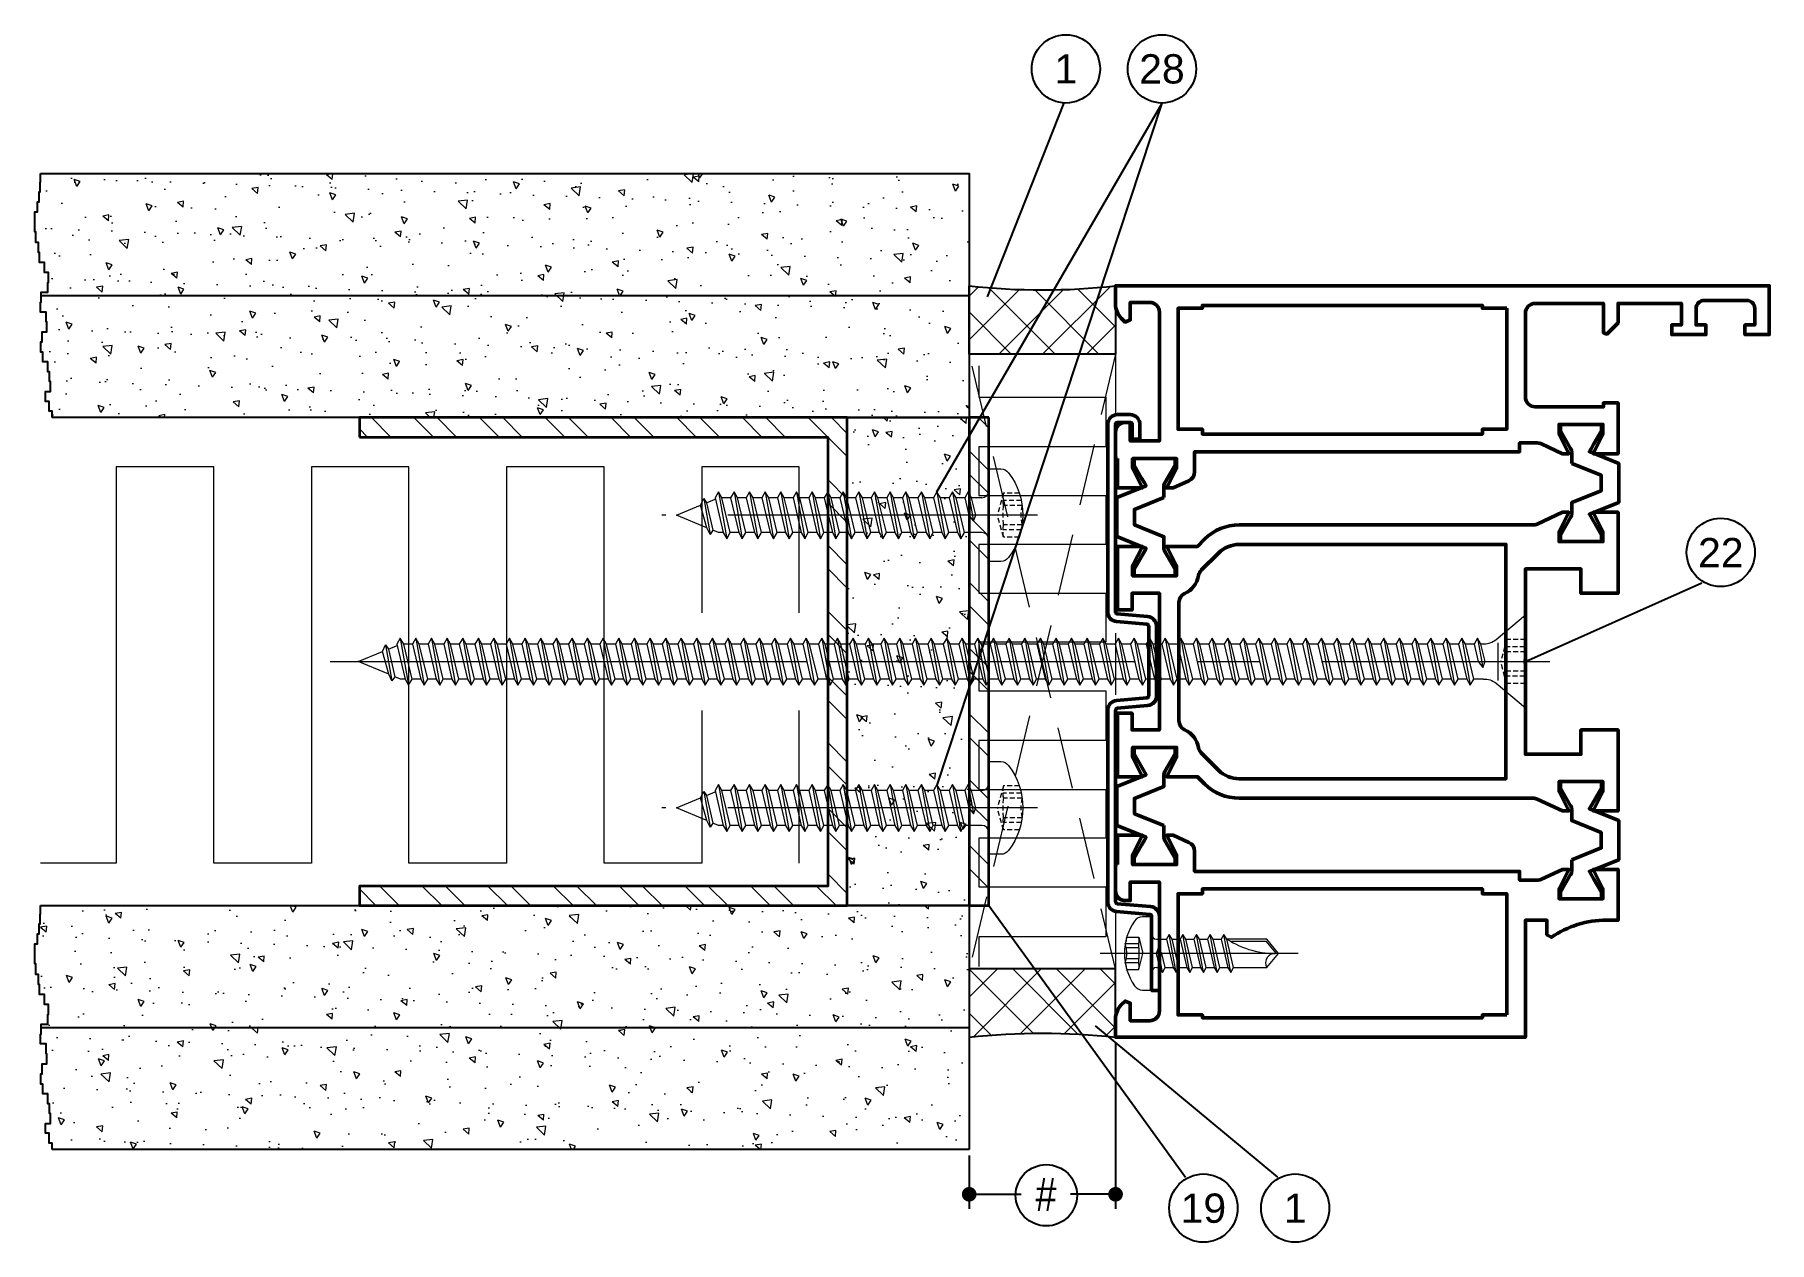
# Model space of a CAD drawing. Header units: millimetres. Extents: x 15 to 193, y 72 to 195.
import ezdxf
from ezdxf.enums import TextEntityAlignment as Align

# ---------------------------------------------------------------- set-up
doc = ezdxf.new("R2010")
doc.units = ezdxf.units.MM
for name, pattern in [('AUSGEZOGEN', [0]), ('CENTER', [50.8, 31.75, -6.35, 6.35, -6.35]), ('HIDDEN', [9.525, 6.35, -3.175]), ('VERDECKT', [0.75, 0.5, -0.25])]:
    doc.linetypes.add(name, pattern=pattern)
for name, color, linetype, lineweight in [('AM_5', 3, 'Continuous', 25), ('AM_C', 50, 'Continuous', 50), ('AM_S', 80, 'Continuous', 50), ('Cent3', 70, 'CENTER', 18), ('Cent4', 10, 'CENTER', 13), ('CHide3', 70, 'HIDDEN', 18), ('CHide4', 10, 'HIDDEN', 13), ('Cont1', 7, 'Continuous', 35), ('Cont2', 2, 'Continuous', 25), ('Cont3', 70, 'Continuous', 18), ('Cont4', 10, 'Continuous', 13)]:
    doc.layers.add(name, color=color, linetype=linetype, lineweight=lineweight)
doc.styles.add('BEMSTIL', font='8SIMPLEX.SHX', dxfattribs={"width": 0.85})
doc.styles.add('SWISS', font='swiss.ttf')
doc.dimstyles.new('Dok-1zu2-PUNKT$0', dxfattribs={"dimscale": 0.5, "dimtxt": 3.4, "dimasz": 1.5, "dimexe": 1.5, "dimexo": 0.6, "dimgap": 1.5, "dimtad": 0, "dimlfac": 2, "dimdsep": 46, "dimtxsty": 'BEMSTIL', "dimblk": 'PUNKT', "dimblk1": 'PUNKT', "dimblk2": 'PUNKT', "dimcen": 0, "dimclrd": 3, "dimclre": 3, "dimclrt": 3, "dimadec": 0, "dimazin": 0, "dimtfac": 0.7, "dimtofl": 0, "dimtmove": 0, "dimatfit": 3, "dimfxl": 0, "dimtolj": 1, "dimarcsym": 0})
pattern_1 = [(45, (13.807, -63.4554), (-2.245064, 2.245064), []), (135, (13.807, -63.4554), (-2.245064, -2.245064), [])]

# ---------------------------------------------------------------- blocks, each defined once
blk = doc.blocks.new('ws4070229')
at = {"linetype": 'CENTER'}
blk.add_lwpolyline([(0, -122.5), (0, 2.5)], dxfattribs=at)
blk.add_lwpolyline([(1.79, -4.29, -0.186611), (2.23, -3), (4.75, 0), (-4.75, 0), (-2.23, -3, -0.176327), (-1.79, -4.22)], format="xyb")
at = {"linetype": 'VERDECKT'}
for points in [[(-2.25, 0), (-2.25, -1.93)], [(-1, 0), (-1, -1.93)], [(1, 0), (1, -1.93)], [(2.25, 0), (2.25, -1.93)], [(-1.5, -0.06), (-1.5, -1.99)], [(1.5, -0.06), (1.5, -1.99)], [(-2.25, -1.93), (0, -2.53)], [(2.25, -1.93), (0, -2.53)]]:
    blk.add_lwpolyline(points, dxfattribs=at)
for points in [[(1.93, -2.8), (-1.93, -2.8)], [(0, -4.12), (-1.79, -4.55), (-2.4, -4.9), (-1.79, -5.25), (0, -4.83), (0.61, -4.37), (0, -4.12)], [(-2.4, -4.9), (0.61, -4.37)], [(-1.79, -4.22), (-1.79, -4.55)], [(-1.79, -5.25), (-1.79, -5.75)], [(-1.79, -5.25), (-1.79, -5.35)], [(-1.79, -5.25), (-1.79, -6.15)], [(1.79, -4.29), (1.79, -4.89)], [(1.79, -4.41), (1.79, -5.29)], [(-2.4, -6.5), (2.41, -5.65)], [(-1.79, -6.85), (-1.79, -7.75)], [(1.79, -6.01), (1.79, -6.89)], [(-2.4, -8.1), (2.41, -7.25)], [(-2.4, -9.7), (2.41, -8.85)], [(-1.79, -8.45), (-1.79, -9.35)], [(1.79, -7.61), (1.79, -8.49)], [(-2.4, -11.3), (2.41, -10.45)], [(-1.79, -10.05), (-1.79, -10.95)], [(1.79, -9.21), (1.79, -10.09)], [(-2.4, -12.9), (2.41, -12.05)], [(-1.79, -11.65), (-1.79, -12.55)], [(1.79, -10.81), (1.79, -11.69)], [(1.79, -12.41), (1.79, -13.29)], [(-2.4, -14.5), (2.41, -13.65)], [(-1.79, -13.25), (-1.79, -14.15)], [(1.79, -14.01), (1.79, -14.89)], [(-2.4, -16.1), (2.41, -15.25)], [(-1.79, -14.85), (-1.79, -15.75)], [(1.79, -15.61), (1.79, -16.49)], [(-2.4, -17.7), (2.41, -16.85)], [(-1.79, -16.45), (-1.79, -17.35)], [(1.79, -17.21), (1.79, -18.09)], [(-2.4, -19.3), (2.41, -18.45)], [(-1.79, -18.05), (-1.79, -18.95)], [(1.79, -18.81), (1.79, -19.69)], [(-2.4, -20.9), (2.41, -20.05)], [(-1.79, -19.65), (-1.79, -20.55)], [(-1.79, -21.25), (-1.79, -22.15)], [(1.79, -20.41), (1.79, -21.29)], [(-2.4, -22.5), (2.41, -21.65)], [(-1.79, -22.85), (-1.79, -23.75)], [(1.79, -22.01), (1.79, -22.89)], [(-2.4, -24.1), (2.41, -23.25)], [(-2.4, -25.7), (2.41, -24.85)], [(-1.79, -24.45), (-1.79, -25.35)], [(1.79, -23.61), (1.79, -24.49)], [(-2.4, -27.3), (2.41, -26.45)], [(-1.79, -26.05), (-1.79, -26.95)], [(1.79, -25.21), (1.79, -26.09)], [(-2.4, -28.9), (2.41, -28.05)], [(-1.79, -27.65), (-1.79, -28.55)], [(1.79, -26.81), (1.79, -27.69)], [(1.79, -28.41), (1.79, -29.29)], [(-2.4, -30.5), (2.41, -29.65)], [(-1.79, -29.25), (-1.79, -30.15)], [(1.79, -30.01), (1.79, -30.89)], [(-2.4, -32.1), (2.41, -31.25)], [(-1.79, -30.85), (-1.79, -31.75)], [(1.79, -31.61), (1.79, -32.49)], [(-2.4, -33.7), (2.41, -32.85)], [(-1.79, -32.45), (-1.79, -33.35)], [(1.79, -33.21), (1.79, -34.09)], [(-2.4, -35.3), (2.41, -34.45)], [(-1.79, -34.05), (-1.79, -34.95)], [(1.79, -34.81), (1.79, -35.69)], [(-2.4, -36.9), (2.41, -36.05)], [(-1.79, -35.65), (-1.79, -36.55)], [(-1.79, -37.25), (-1.79, -38.15)], [(1.79, -36.41), (1.79, -37.29)], [(-2.4, -38.5), (2.41, -37.65)], [(-1.79, -38.85), (-1.79, -39.75)], [(1.79, -38.01), (1.79, -38.89)], [(-2.4, -40.1), (2.41, -39.25)], [(-2.4, -41.7), (2.41, -40.85)], [(-1.79, -40.45), (-1.79, -41.35)], [(1.79, -39.61), (1.79, -40.49)], [(-2.4, -43.3), (2.41, -42.45)], [(-1.79, -42.05), (-1.79, -42.95)], [(1.79, -41.21), (1.79, -42.09)], [(-2.4, -44.9), (2.41, -44.05)], [(-1.79, -43.65), (-1.79, -44.55)], [(1.79, -42.81), (1.79, -43.69)], [(1.79, -44.41), (1.79, -45.29)], [(-2.4, -46.5), (2.41, -45.65)], [(-1.79, -45.25), (-1.79, -46.15)], [(1.79, -46.01), (1.79, -46.89)], [(-2.4, -48.1), (2.41, -47.25)], [(-1.79, -46.85), (-1.79, -47.75)], [(1.79, -47.61), (1.79, -48.49)], [(-2.4, -49.7), (2.41, -48.85)], [(-1.79, -48.45), (-1.79, -49.35)], [(1.79, -49.21), (1.79, -50.09)], [(-2.4, -51.3), (2.41, -50.45)], [(-1.79, -50.05), (-1.79, -50.95)], [(1.79, -50.81), (1.79, -51.69)], [(-2.4, -52.9), (2.41, -52.05)], [(-1.79, -51.65), (-1.79, -52.55)], [(-1.79, -53.25), (-1.79, -54.15)], [(1.79, -52.41), (1.79, -53.29)], [(-2.4, -54.5), (2.41, -53.65)], [(-1.79, -54.85), (-1.79, -55.75)], [(1.79, -54.01), (1.79, -54.89)], [(-2.4, -56.1), (2.41, -55.25)], [(-2.4, -57.7), (2.41, -56.85)], [(-1.79, -56.45), (-1.79, -57.35)], [(1.79, -55.61), (1.79, -56.49)], [(-2.4, -59.3), (2.41, -58.45)], [(-1.79, -58.05), (-1.79, -58.95)], [(1.79, -57.21), (1.79, -58.09)], [(-2.4, -60.9), (2.41, -60.05)], [(-1.79, -59.65), (-1.79, -60.55)], [(1.79, -58.81), (1.79, -59.69)], [(1.79, -60.41), (1.79, -61.29)], [(-2.4, -62.5), (2.41, -61.65)], [(-1.79, -61.25), (-1.79, -62.15)], [(1.79, -62.01), (1.79, -62.89)], [(-2.4, -64.1), (2.41, -63.25)], [(-1.79, -62.85), (-1.79, -63.75)], [(1.79, -63.61), (1.79, -64.49)], [(-2.4, -65.7), (2.41, -64.85)], [(-1.79, -64.45), (-1.79, -65.35)], [(1.79, -65.21), (1.79, -66.09)], [(-2.4, -67.3), (2.41, -66.45)], [(-1.79, -66.05), (-1.79, -66.95)], [(1.79, -66.81), (1.79, -67.69)], [(-2.4, -68.9), (2.41, -68.05)], [(-1.79, -67.65), (-1.79, -68.55)], [(-1.79, -69.25), (-1.79, -70.15)], [(1.79, -68.41), (1.79, -69.29)], [(-2.4, -70.5), (2.41, -69.65)], [(-1.79, -70.85), (-1.79, -71.75)], [(1.79, -70.01), (1.79, -70.89)], [(-2.4, -72.1), (2.41, -71.25)], [(-2.4, -73.7), (2.41, -72.85)], [(-1.79, -72.45), (-1.79, -73.35)], [(1.79, -71.61), (1.79, -72.49)], [(-2.4, -75.3), (2.41, -74.45)], [(-1.79, -74.05), (-1.79, -74.95)], [(1.79, -73.21), (1.79, -74.09)], [(-2.4, -76.9), (2.41, -76.05)], [(-1.79, -75.65), (-1.79, -76.55)], [(1.79, -74.81), (1.79, -75.69)], [(1.79, -76.41), (1.79, -77.29)], [(-2.4, -78.5), (2.41, -77.65)], [(-1.79, -77.25), (-1.79, -78.15)], [(1.79, -78.01), (1.79, -78.89)], [(-2.4, -80.1), (2.41, -79.25)], [(-1.79, -78.85), (-1.79, -79.75)], [(1.79, -79.61), (1.79, -80.49)], [(-2.4, -81.7), (2.41, -80.85)], [(-1.79, -80.45), (-1.79, -81.35)], [(1.79, -81.21), (1.79, -82.09)], [(-2.4, -83.3), (2.41, -82.45)], [(-1.79, -82.05), (-1.79, -82.95)], [(1.79, -82.81), (1.79, -83.69)], [(-2.4, -84.9), (2.41, -84.05)], [(-1.79, -83.65), (-1.79, -84.55)], [(-1.79, -85.25), (-1.79, -86.15)], [(1.79, -84.41), (1.79, -85.29)], [(-2.4, -86.5), (2.41, -85.65)], [(-1.79, -86.85), (-1.79, -87.75)], [(1.79, -86.01), (1.79, -86.89)], [(-2.4, -88.1), (2.41, -87.25)], [(-2.4, -89.7), (2.41, -88.85)], [(-1.79, -88.45), (-1.79, -89.35)], [(1.79, -87.61), (1.79, -88.49)], [(-2.4, -91.3), (2.41, -90.45)], [(-1.79, -90.05), (-1.79, -90.95)], [(1.79, -89.21), (1.79, -90.09)], [(-2.4, -92.9), (2.41, -92.05)], [(-1.79, -91.65), (-1.79, -92.55)], [(1.79, -90.81), (1.79, -91.69)], [(1.79, -92.41), (1.79, -93.29)], [(-2.4, -94.5), (2.41, -93.65)], [(-1.79, -93.25), (-1.79, -94.15)], [(1.79, -94.01), (1.79, -94.89)], [(-2.4, -96.1), (2.41, -95.25)], [(-1.79, -94.85), (-1.79, -95.75)], [(1.79, -95.61), (1.79, -96.49)], [(-2.4, -97.7), (2.41, -96.85)], [(-1.79, -96.45), (-1.79, -97.35)], [(1.79, -97.21), (1.79, -98.09)], [(-2.4, -99.3), (2.41, -98.45)], [(-1.79, -98.05), (-1.79, -98.95)], [(1.79, -98.81), (1.79, -99.69)], [(-2.4, -100.9), (2.41, -100.05)], [(-1.79, -99.65), (-1.79, -100.55)], [(-1.79, -101.25), (-1.79, -102.15)], [(1.79, -100.41), (1.79, -101.29)], [(-2.4, -102.5), (2.41, -101.65)], [(-1.79, -102.85), (-1.79, -103.75)], [(1.79, -102.01), (1.79, -102.89)], [(-2.4, -104.1), (2.41, -103.25)], [(-2.4, -105.7), (2.41, -104.85)], [(-1.79, -104.45), (-1.79, -105.35)], [(1.79, -103.61), (1.79, -104.49)], [(-2.4, -107.3), (2.41, -106.45)], [(-1.79, -106.05), (-1.79, -106.95)], [(1.79, -105.21), (1.79, -106.09)], [(-2.4, -108.9), (2.41, -108.05)], [(-1.79, -107.65), (-1.79, -108.55)], [(1.79, -106.81), (1.79, -107.69)], [(1.79, -108.41), (1.79, -109.29)], [(-2.4, -110.5), (2.41, -109.65)], [(-1.79, -109.25), (-1.79, -110.15)], [(1.79, -110.01), (1.79, -110.89)], [(-2.4, -112.1), (2.41, -111.25)], [(-1.79, -110.85), (-1.79, -111.75)], [(1.79, -111.61), (1.79, -112.49)], [(-2.4, -113.7), (2.41, -112.85)], [(-1.79, -112.45), (-1.79, -113.35)], [(1.79, -113.21), (1.79, -114.09)], [(-2.4, -115.3), (2.41, -114.45)], [(-1.79, -114.05), (-1.79, -114.95)], [(1.79, -115.28), (1.55, -115.87)], [(1.79, -114.81), (1.79, -115.28)], [(-1.7, -116.8), (1.97, -116.15)], [(-1.28, -116.51), (-1.65, -115.62)], [(1.29, -116.48), (0, -119.6), (-1.02, -117.13)]]:
    blk.add_lwpolyline(points)
for points in [[(1.79, -6.01), (2.41, -5.65), (1.79, -5.29), (-1.79, -6.15), (-2.4, -6.5), (-1.79, -6.85)], [(1.79, -7.61), (2.41, -7.25), (1.79, -6.89), (-1.79, -7.75), (-2.4, -8.1), (-1.79, -8.45)], [(1.79, -9.21), (2.41, -8.85), (1.79, -8.49), (-1.79, -9.35), (-2.4, -9.7), (-1.79, -10.05)], [(1.79, -10.81), (2.41, -10.45), (1.79, -10.09), (-1.79, -10.95), (-2.4, -11.3), (-1.79, -11.65)], [(1.79, -12.41), (2.41, -12.05), (1.79, -11.69), (-1.79, -12.55), (-2.4, -12.9), (-1.79, -13.25)], [(1.79, -14.01), (2.41, -13.65), (1.79, -13.29), (-1.79, -14.15), (-2.4, -14.5), (-1.79, -14.85)], [(1.79, -15.61), (2.41, -15.25), (1.79, -14.89), (-1.79, -15.75), (-2.4, -16.1), (-1.79, -16.45)], [(1.79, -17.21), (2.41, -16.85), (1.79, -16.49), (-1.79, -17.35), (-2.4, -17.7), (-1.79, -18.05)], [(1.79, -18.81), (2.41, -18.45), (1.79, -18.09), (-1.79, -18.95), (-2.4, -19.3), (-1.79, -19.65)], [(1.79, -20.41), (2.41, -20.05), (1.79, -19.69), (-1.79, -20.55), (-2.4, -20.9), (-1.79, -21.25)], [(1.79, -22.01), (2.41, -21.65), (1.79, -21.29), (-1.79, -22.15), (-2.4, -22.5), (-1.79, -22.85)], [(1.79, -23.61), (2.41, -23.25), (1.79, -22.89), (-1.79, -23.75), (-2.4, -24.1), (-1.79, -24.45)], [(1.79, -25.21), (2.41, -24.85), (1.79, -24.49), (-1.79, -25.35), (-2.4, -25.7), (-1.79, -26.05)], [(1.79, -26.81), (2.41, -26.45), (1.79, -26.09), (-1.79, -26.95), (-2.4, -27.3), (-1.79, -27.65)], [(1.79, -28.41), (2.41, -28.05), (1.79, -27.69), (-1.79, -28.55), (-2.4, -28.9), (-1.79, -29.25)], [(1.79, -30.01), (2.41, -29.65), (1.79, -29.29), (-1.79, -30.15), (-2.4, -30.5), (-1.79, -30.85)], [(1.79, -31.61), (2.41, -31.25), (1.79, -30.89), (-1.79, -31.75), (-2.4, -32.1), (-1.79, -32.45)], [(1.79, -33.21), (2.41, -32.85), (1.79, -32.49), (-1.79, -33.35), (-2.4, -33.7), (-1.79, -34.05)], [(1.79, -34.81), (2.41, -34.45), (1.79, -34.09), (-1.79, -34.95), (-2.4, -35.3), (-1.79, -35.65)], [(1.79, -36.41), (2.41, -36.05), (1.79, -35.69), (-1.79, -36.55), (-2.4, -36.9), (-1.79, -37.25)], [(1.79, -38.01), (2.41, -37.65), (1.79, -37.29), (-1.79, -38.15), (-2.4, -38.5), (-1.79, -38.85)], [(1.79, -39.61), (2.41, -39.25), (1.79, -38.89), (-1.79, -39.75), (-2.4, -40.1), (-1.79, -40.45)], [(1.79, -41.21), (2.41, -40.85), (1.79, -40.49), (-1.79, -41.35), (-2.4, -41.7), (-1.79, -42.05)], [(1.79, -42.81), (2.41, -42.45), (1.79, -42.09), (-1.79, -42.95), (-2.4, -43.3), (-1.79, -43.65)], [(1.79, -44.41), (2.41, -44.05), (1.79, -43.69), (-1.79, -44.55), (-2.4, -44.9), (-1.79, -45.25)], [(1.79, -46.01), (2.41, -45.65), (1.79, -45.29), (-1.79, -46.15), (-2.4, -46.5), (-1.79, -46.85)], [(1.79, -47.61), (2.41, -47.25), (1.79, -46.89), (-1.79, -47.75), (-2.4, -48.1), (-1.79, -48.45)], [(1.79, -49.21), (2.41, -48.85), (1.79, -48.49), (-1.79, -49.35), (-2.4, -49.7), (-1.79, -50.05)], [(1.79, -50.81), (2.41, -50.45), (1.79, -50.09), (-1.79, -50.95), (-2.4, -51.3), (-1.79, -51.65)], [(1.79, -52.41), (2.41, -52.05), (1.79, -51.69), (-1.79, -52.55), (-2.4, -52.9), (-1.79, -53.25)], [(1.79, -54.01), (2.41, -53.65), (1.79, -53.29), (-1.79, -54.15), (-2.4, -54.5), (-1.79, -54.85)], [(1.79, -55.61), (2.41, -55.25), (1.79, -54.89), (-1.79, -55.75), (-2.4, -56.1), (-1.79, -56.45)], [(1.79, -57.21), (2.41, -56.85), (1.79, -56.49), (-1.79, -57.35), (-2.4, -57.7), (-1.79, -58.05)], [(1.79, -58.81), (2.41, -58.45), (1.79, -58.09), (-1.79, -58.95), (-2.4, -59.3), (-1.79, -59.65)], [(1.79, -60.41), (2.41, -60.05), (1.79, -59.69), (-1.79, -60.55), (-2.4, -60.9), (-1.79, -61.25)], [(1.79, -62.01), (2.41, -61.65), (1.79, -61.29), (-1.79, -62.15), (-2.4, -62.5), (-1.79, -62.85)], [(1.79, -63.61), (2.41, -63.25), (1.79, -62.89), (-1.79, -63.75), (-2.4, -64.1), (-1.79, -64.45)], [(1.79, -65.21), (2.41, -64.85), (1.79, -64.49), (-1.79, -65.35), (-2.4, -65.7), (-1.79, -66.05)], [(1.79, -66.81), (2.41, -66.45), (1.79, -66.09), (-1.79, -66.95), (-2.4, -67.3), (-1.79, -67.65)], [(1.79, -68.41), (2.41, -68.05), (1.79, -67.69), (-1.79, -68.55), (-2.4, -68.9), (-1.79, -69.25)], [(1.79, -70.01), (2.41, -69.65), (1.79, -69.29), (-1.79, -70.15), (-2.4, -70.5), (-1.79, -70.85)], [(1.79, -71.61), (2.41, -71.25), (1.79, -70.89), (-1.79, -71.75), (-2.4, -72.1), (-1.79, -72.45)], [(1.79, -73.21), (2.41, -72.85), (1.79, -72.49), (-1.79, -73.35), (-2.4, -73.7), (-1.79, -74.05)], [(1.79, -74.81), (2.41, -74.45), (1.79, -74.09), (-1.79, -74.95), (-2.4, -75.3), (-1.79, -75.65)], [(1.79, -76.41), (2.41, -76.05), (1.79, -75.69), (-1.79, -76.55), (-2.4, -76.9), (-1.79, -77.25)], [(1.79, -78.01), (2.41, -77.65), (1.79, -77.29), (-1.79, -78.15), (-2.4, -78.5), (-1.79, -78.85)], [(1.79, -79.61), (2.41, -79.25), (1.79, -78.89), (-1.79, -79.75), (-2.4, -80.1), (-1.79, -80.45)], [(1.79, -81.21), (2.41, -80.85), (1.79, -80.49), (-1.79, -81.35), (-2.4, -81.7), (-1.79, -82.05)], [(1.79, -82.81), (2.41, -82.45), (1.79, -82.09), (-1.79, -82.95), (-2.4, -83.3), (-1.79, -83.65)], [(1.79, -84.41), (2.41, -84.05), (1.79, -83.69), (-1.79, -84.55), (-2.4, -84.9), (-1.79, -85.25)], [(1.79, -86.01), (2.41, -85.65), (1.79, -85.29), (-1.79, -86.15), (-2.4, -86.5), (-1.79, -86.85)], [(1.79, -87.61), (2.41, -87.25), (1.79, -86.89), (-1.79, -87.75), (-2.4, -88.1), (-1.79, -88.45)], [(1.79, -89.21), (2.41, -88.85), (1.79, -88.49), (-1.79, -89.35), (-2.4, -89.7), (-1.79, -90.05)], [(1.79, -90.81), (2.41, -90.45), (1.79, -90.09), (-1.79, -90.95), (-2.4, -91.3), (-1.79, -91.65)], [(1.79, -92.41), (2.41, -92.05), (1.79, -91.69), (-1.79, -92.55), (-2.4, -92.9), (-1.79, -93.25)], [(1.79, -94.01), (2.41, -93.65), (1.79, -93.29), (-1.79, -94.15), (-2.4, -94.5), (-1.79, -94.85)], [(1.79, -95.61), (2.41, -95.25), (1.79, -94.89), (-1.79, -95.75), (-2.4, -96.1), (-1.79, -96.45)], [(1.79, -97.21), (2.41, -96.85), (1.79, -96.49), (-1.79, -97.35), (-2.4, -97.7), (-1.79, -98.05)], [(1.79, -98.81), (2.41, -98.45), (1.79, -98.09), (-1.79, -98.95), (-2.4, -99.3), (-1.79, -99.65)], [(1.79, -100.41), (2.41, -100.05), (1.79, -99.69), (-1.79, -100.55), (-2.4, -100.9), (-1.79, -101.25)], [(1.79, -102.01), (2.41, -101.65), (1.79, -101.29), (-1.79, -102.15), (-2.4, -102.5), (-1.79, -102.85)], [(1.79, -103.61), (2.41, -103.25), (1.79, -102.89), (-1.79, -103.75), (-2.4, -104.1), (-1.79, -104.45)], [(1.79, -105.21), (2.41, -104.85), (1.79, -104.49), (-1.79, -105.35), (-2.4, -105.7), (-1.79, -106.05)], [(1.79, -106.81), (2.41, -106.45), (1.79, -106.09), (-1.79, -106.95), (-2.4, -107.3), (-1.79, -107.65)], [(1.79, -108.41), (2.41, -108.05), (1.79, -107.69), (-1.79, -108.55), (-2.4, -108.9), (-1.79, -109.25)], [(1.79, -110.01), (2.41, -109.65), (1.79, -109.29), (-1.79, -110.15), (-2.4, -110.5), (-1.79, -110.85)], [(1.79, -111.61), (2.41, -111.25), (1.79, -110.89), (-1.79, -111.75), (-2.4, -112.1), (-1.79, -112.45)], [(1.79, -113.21), (2.41, -112.85), (1.79, -112.49), (-1.79, -113.35), (-2.4, -113.7), (-1.79, -114.05)], [(1.79, -114.81), (2.41, -114.45), (1.79, -114.09), (-1.79, -114.95), (-2.4, -115.3), (-1.79, -115.65)], [(1.55, -115.87), (1.97, -116.15), (1.29, -116.48), (-1.02, -117.13), (-1.7, -116.8), (-1.28, -116.51)]]:
    blk.add_lwpolyline(points, close=True)
for centre, radius, start, end in [((-1.62, 3.32), 3.38, 259.3357, 280.6643), ((0, 3.36), 3.5, 253.4149, 286.5851), ((1.62, 3.32), 3.38, 259.3357, 280.6643), ((-1.62, 1.39), 3.38, 259.3357, 280.6643), ((0, 6.17), 8.16, 262.9585, 277.0415), ((1.62, 1.39), 3.38, 259.3357, 280.6643)]:
    blk.add_arc(centre, radius, start, end, dxfattribs=at)
blk = doc.blocks.new('ws4070050')
at = {"linetype": 'CENTER'}
blk.add_line((0, 5), (0, -33.5), dxfattribs=at)
blk.add_lwpolyline([(0, 3.5, -0.163834), (4.35, 2.03, -0.234469), (4.75, 1.24), (4.75, 0), (-4.75, 0), (-4.75, 1.24, -0.234469), (-4.35, 2.03, -0.163834)], format="xyb", close=True)
for points in [[(0, -1.32), (-1.79, -1.75), (-2.4, -2.1), (-1.79, -2.45), (0, -2.03), (0.61, -1.57), (0, -1.32)], [(-2.4, -2.1), (0.61, -1.57)], [(-2.4, -3.7), (2.41, -2.85)], [(-2.4, -5.3), (2.41, -4.45)], [(-2.4, -6.9), (2.41, -6.05)], [(-2.4, -8.5), (2.41, -7.65)], [(-2.4, -10.1), (2.41, -9.25)], [(-2.4, -11.7), (2.41, -10.85)], [(-2.4, -13.3), (2.41, -12.45)], [(-2.4, -14.9), (2.41, -14.05)], [(-2.4, -16.5), (2.41, -15.65)], [(-2.4, -18.1), (2.41, -17.25)], [(-2.4, -19.7), (2.41, -18.85)], [(-2.4, -21.3), (2.41, -20.45)], [(-2.4, -22.9), (2.41, -22.05)], [(-2.4, -24.5), (2.41, -23.65)], [(-2.4, -26.1), (2.41, -25.25)], [(-2.4, -27.7), (2.41, -26.85)], [(-1.28, -28.91), (-1.65, -28.02)], [(1.79, -27.68), (1.55, -28.27)], [(-1.7, -29.2), (1.97, -28.55)], [(1.29, -28.88), (0, -32), (-1.02, -29.53)]]:
    blk.add_lwpolyline(points)
at = {"linetype": 'AUSGEZOGEN'}
for points in [[(-1.79, -0.7), (-1.79, -1.75)], [(1.79, -0.7), (1.79, -2.29)], [(1.79, -1.61), (1.79, -2.49)], [(-1.79, -2.45), (-1.79, -3.35)], [(-1.79, -2.45), (-1.79, -3.15)], [(1.79, -3.21), (1.79, -4.09)], [(-1.79, -4.05), (-1.79, -4.95)], [(1.79, -4.81), (1.79, -5.69)], [(-1.79, -5.65), (-1.79, -6.55)], [(1.79, -6.41), (1.79, -7.29)], [(-1.79, -7.25), (-1.79, -8.15)], [(-1.79, -8.85), (-1.79, -9.75)], [(1.79, -8.01), (1.79, -8.89)], [(-1.79, -10.45), (-1.79, -11.35)], [(1.79, -9.61), (1.79, -10.49)], [(-1.79, -12.05), (-1.79, -12.95)], [(1.79, -11.21), (1.79, -12.09)], [(-1.79, -13.65), (-1.79, -14.55)], [(1.79, -12.81), (1.79, -13.69)], [(-1.79, -15.25), (-1.79, -16.15)], [(1.79, -14.41), (1.79, -15.29)], [(-1.79, -16.85), (-1.79, -17.75)], [(1.79, -16.01), (1.79, -16.89)], [(1.79, -17.61), (1.79, -18.49)], [(-1.79, -18.45), (-1.79, -19.35)], [(1.79, -19.21), (1.79, -20.09)], [(-1.79, -20.05), (-1.79, -20.95)], [(1.79, -20.81), (1.79, -21.69)], [(-1.79, -21.65), (-1.79, -22.55)], [(1.79, -22.41), (1.79, -23.29)], [(-1.79, -23.25), (-1.79, -24.15)], [(-1.79, -24.85), (-1.79, -25.75)], [(1.79, -24.01), (1.79, -24.89)], [(-1.79, -26.45), (-1.79, -27.35)], [(1.79, -25.61), (1.79, -26.49)], [(1.79, -27.21), (1.79, -27.68)]]:
    blk.add_lwpolyline(points, dxfattribs=at)
for points in [[(1.79, -3.21), (2.41, -2.85), (1.79, -2.49), (-1.79, -3.35), (-2.4, -3.7), (-1.79, -4.05)], [(1.79, -4.81), (2.41, -4.45), (1.79, -4.09), (-1.79, -4.95), (-2.4, -5.3), (-1.79, -5.65)], [(1.79, -6.41), (2.41, -6.05), (1.79, -5.69), (-1.79, -6.55), (-2.4, -6.9), (-1.79, -7.25)], [(1.79, -8.01), (2.41, -7.65), (1.79, -7.29), (-1.79, -8.15), (-2.4, -8.5), (-1.79, -8.85)], [(1.79, -9.61), (2.41, -9.25), (1.79, -8.89), (-1.79, -9.75), (-2.4, -10.1), (-1.79, -10.45)], [(1.79, -11.21), (2.41, -10.85), (1.79, -10.49), (-1.79, -11.35), (-2.4, -11.7), (-1.79, -12.05)], [(1.79, -12.81), (2.41, -12.45), (1.79, -12.09), (-1.79, -12.95), (-2.4, -13.3), (-1.79, -13.65)], [(1.79, -14.41), (2.41, -14.05), (1.79, -13.69), (-1.79, -14.55), (-2.4, -14.9), (-1.79, -15.25)], [(1.79, -16.01), (2.41, -15.65), (1.79, -15.29), (-1.79, -16.15), (-2.4, -16.5), (-1.79, -16.85)], [(1.79, -17.61), (2.41, -17.25), (1.79, -16.89), (-1.79, -17.75), (-2.4, -18.1), (-1.79, -18.45)], [(1.79, -19.21), (2.41, -18.85), (1.79, -18.49), (-1.79, -19.35), (-2.4, -19.7), (-1.79, -20.05)], [(1.79, -20.81), (2.41, -20.45), (1.79, -20.09), (-1.79, -20.95), (-2.4, -21.3), (-1.79, -21.65)], [(1.79, -22.41), (2.41, -22.05), (1.79, -21.69), (-1.79, -22.55), (-2.4, -22.9), (-1.79, -23.25)], [(1.79, -24.01), (2.41, -23.65), (1.79, -23.29), (-1.79, -24.15), (-2.4, -24.5), (-1.79, -24.85)], [(1.79, -25.61), (2.41, -25.25), (1.79, -24.89), (-1.79, -25.75), (-2.4, -26.1), (-1.79, -26.45)], [(1.79, -27.21), (2.41, -26.85), (1.79, -26.49), (-1.79, -27.35), (-2.4, -27.7), (-1.79, -28.05)], [(1.55, -28.27), (1.97, -28.55), (1.29, -28.88), (-1.02, -29.53), (-1.7, -29.2), (-1.28, -28.91)]]:
    blk.add_lwpolyline(points, close=True)
for centre, start, end in [((-2.49, -0.7), 0, 90), ((2.49, -0.7), 90, 180)]:
    blk.add_arc(centre, 0.7, start, end)
at = {"layer": 'CHide3', "linetype": 'VERDECKT'}
for points in [[(-2.25, 3.14), (-2.25, 1.5)], [(-1.5, 3.34), (-1.5, 1.44)], [(-1, 3.43), (-1, 1.5)], [(1, 3.43), (1, 1.5)], [(1.5, 3.34), (1.5, 1.44)], [(2.25, 3.14), (2.25, 1.5)], [(-2.25, 1.5), (0, 0.9)], [(2.25, 1.5), (0, 0.9)]]:
    blk.add_lwpolyline(points, dxfattribs=at)
for centre, radius, start, end in [((0, 6.79), 3.5, 253.4149, 286.5851), ((-1.62, 4.82), 3.38, 259.3357, 280.6643), ((0, 9.6), 8.16, 262.9585, 277.0415), ((1.62, 4.82), 3.38, 259.3357, 280.6643)]:
    blk.add_arc(centre, radius, start, end, dxfattribs=at)
blk = doc.blocks.new('PUNKT')
at = {"color": 0, "linetype": 'Continuous'}
blk.add_line((-0.5, 0), (-1, 0), dxfattribs=at)
at = {"color": 0, "linetype": 'Continuous', "const_width": 0.5}
blk.add_lwpolyline([(-0.25, 0, 1), (0.25, 0, 1)], format="xyb", close=True, dxfattribs=at)
blk = doc.blocks.new('*D6')
at = {"layer": 'AM_5', "color": 3, "lineweight": -2, "transparency": 16777216}
for p, q in [((126.16, 92.06), (126.16, 75.07)), ((126.16, 92.06), (126.16, 75.07)), ((126.16, 92.06), (126.16, 75.07)), ((111.16, 80.56), (111.16, 75.07)), ((111.16, 80.56), (111.16, 75.07)), ((111.16, 80.56), (111.16, 75.07)), ((112.66, 76.57), (116.49, 76.57)), ((112.66, 76.57), (116.49, 76.57)), ((112.66, 76.57), (116.49, 76.57)), ((124.66, 76.57), (121.55, 76.57)), ((124.66, 76.57), (121.55, 76.57)), ((124.66, 76.57), (121.55, 76.57))]:
    blk.add_line(p, q, dxfattribs=at)
at = {"layer": 'AM_5', "color": 3, "lineweight": -2, "transparency": 16777216, "xscale": 1.5, "yscale": 1.5, "zscale": 1.5, "rotation": 180}
blk.add_blockref('PUNKT', (111.16, 76.57), dxfattribs=at)
blk.add_blockref('PUNKT', (111.16, 76.57), dxfattribs=at)
blk.add_blockref('PUNKT', (111.16, 76.57), dxfattribs=at)
at = {"layer": 'AM_5', "color": 3, "lineweight": -2, "transparency": 16777216, "xscale": 1.5, "yscale": 1.5, "zscale": 1.5}
blk.add_blockref('PUNKT', (126.16, 76.57), dxfattribs=at)
blk.add_blockref('PUNKT', (126.16, 76.57), dxfattribs=at)
blk.add_blockref('PUNKT', (126.16, 76.57), dxfattribs=at)
at = {"layer": 'AM_5', "color": 3, "transparency": 16777216, "insert": (119.02, 76.57), "char_height": 3.4, "attachment_point": 5, "style": 'BEMSTIL'}
blk.add_mtext('\\A1;#', dxfattribs=at)
blk.add_mtext('\\A1;#', dxfattribs=at)
blk.add_mtext('\\A1;#', dxfattribs=at)
blk = doc.blocks.new('WI1021351')
for points in [[(17.7, 0.2), (17.7, 0), (15, 0, -0.414214), (14, 1), (14, 1.5), (15.9, 1.5), (15.9, 4.5), (2.7, 4.5, 0.414214), (1.7, 3.5), (1.7, 1.5), (3.5, 1.5), (3.71, 0.99), (3.31, 0.59, -0.198912), (1.9, 0), (0, 0), (0, 67), (5, 67), (5, 64.5), (4, 64.5), (4, 65.5), (2.3, 65.5, 0.414214), (1.5, 64.7), (1.5, 60.3, 0.414214), (2.3, 59.5), (4, 59.5), (4, 60.5), (5, 60.5), (5, 57), (4, 57), (4, 58), (1.8, 58), (1.8, 51.5), (3.78, 51.5), (4.94, 50.34), (4.8, 50), (1.8, 50), (1.8, 43, 0.414214), (2.8, 42), (11.4, 42, 0.414214), (12.4, 43), (12.4, 50), (12, 50), (12, 51.5), (17.2, 51.5), (17.2, 48.95), (15.2, 49.95), (14.2, 49.95), (14.2, 45.45), (15.2, 45.45), (17.2, 46.45), (17.2, 45.8), (16.19, 43.64, 0.109518), (16.1, 43.22), (16.1, 41.4), (17, 41.4), (17, 8.1), (19.06, 8.1, -0.294108), (19.97, 7.51), (20.7, 5.9), (20.7, 5.25), (18.7, 6.25), (17.7, 6.25), (17.7, 1.75), (18.7, 1.75), (20.7, 2.75), (20.7, 0.2), (17.7, 0.2)], [(18.19, 46.75), (17.07, 46.75, 0.131652), (16.67, 46.64), (14.86, 45.6), (14.2, 45.6), (14.2, 49.8), (14.86, 49.8), (16.2, 49.02), (16.69, 48.74), (16.99, 48.57), (18.2, 51.57), (22.2, 51.57), (23.41, 48.57), (25.54, 49.8), (26.2, 49.8), (26.2, 45.6), (25.54, 45.6), (23.73, 46.64, 0.131652), (23.33, 46.75), (22.21, 46.75), (20.99, 49.77), (19.41, 49.77)], [(58.81, 46.75), (59.93, 46.75, -0.131652), (60.33, 46.64), (62.14, 45.6), (62.8, 45.6), (62.8, 49.8), (62.14, 49.8), (60.8, 49.02), (60.31, 48.74), (60.01, 48.57), (58.8, 51.57), (54.8, 51.57), (53.59, 48.57), (51.46, 49.8), (50.8, 49.8), (50.8, 45.6), (51.46, 45.6), (53.27, 46.64, -0.131652), (53.67, 46.75), (54.79, 46.75), (56.02, 49.77), (57.59, 49.77)], [(24.5, 12.67, 0.198912), (25.96, 9.13), (26.7, 8.4), (26.7, 5.25), (28.7, 6.25), (29.7, 6.25), (29.7, 1.75), (28.7, 1.75), (26.7, 2.75), (26.7, 0.2), (33.2, 0.2), (33.2, 1.7), (31.5, 1.7), (31.5, 4.5), (45.5, 4.5), (45.5, 1.7), (43.8, 1.7), (43.8, 0.2), (50.3, 0.2), (50.3, 2.75), (48.3, 1.75), (47.3, 1.75), (47.3, 6.25), (48.3, 6.25), (50.3, 5.25), (50.3, 8.4), (51.04, 9.13, 0.198912), (52.5, 12.67), (52.5, 42.79, -0.109518), (52.59, 43.21), (53.8, 45.8), (53.8, 46.45), (51.8, 45.45), (50.8, 45.45), (50.8, 49.95), (51.8, 49.95), (53.8, 48.95), (53.8, 51.5), (45.5, 51.5), (45.5, 47.7), (48, 47.7), (48, 42), (29, 42), (29, 47.7), (31.5, 47.7), (31.5, 51.5), (23.2, 51.5), (23.2, 48.95), (25.2, 49.95), (26.2, 49.95), (26.2, 45.45), (25.2, 45.45), (23.2, 46.45), (23.2, 45.8), (24.41, 43.21, -0.109518), (24.5, 42.79)], [(59.3, 0.2), (59.3, 0), (62, 0, 0.414214), (63, 1), (63, 1.5), (61.1, 1.5), (61.1, 4.5), (74.3, 4.5, -0.414214), (75.3, 3.5), (75.3, 1.5), (73.5, 1.5), (73.29, 0.99), (73.69, 0.58, 0.198912), (75.11, 0), (77, 0), (77, 42), (65, 42), (65, 44.2), (66.5, 44.2), (66.75, 44.67, -0.151177), (65, 50.31), (65, 51.5), (59.8, 51.5), (59.8, 48.95), (61.8, 49.95), (62.8, 49.95), (62.8, 45.45), (61.8, 45.45), (59.8, 46.45), (59.8, 45.8), (60.81, 43.64, -0.109518), (60.9, 43.22), (60.9, 41.4), (60, 41.4), (60, 8.1), (57.94, 8.1, 0.294108), (57.03, 7.51), (56.3, 5.9), (56.3, 5.25), (58.3, 6.25), (59.3, 6.25), (59.3, 1.75), (58.3, 1.75), (56.3, 2.75), (56.3, 0.2), (59.3, 0.2)], [(26.5, 12.67, 0.198912), (27.38, 10.55), (29.14, 8.79, 0.154989), (29.67, 8.51, -0.248244), (31.53, 7.08, 0.293963), (32.44, 6.5), (44.57, 6.5, 0.293963), (45.48, 7.08, -0.248244), (47.33, 8.51, 0.154989), (47.86, 8.79), (49.62, 10.55, 0.198912), (50.5, 12.67), (50.5, 40), (26.5, 40)], [(21.69, 4.95), (20.57, 4.95, -0.131652), (20.17, 5.06), (18.36, 6.1), (17.7, 6.1), (17.7, 1.9), (18.36, 1.9), (19.7, 2.67), (20.19, 2.96), (20.49, 3.13), (21.7, 0.13), (25.7, 0.13), (26.91, 3.13), (29.04, 1.9), (29.7, 1.9), (29.7, 6.1), (29.04, 6.1), (27.23, 5.06, -0.131652), (26.83, 4.95), (25.71, 4.95), (24.49, 1.93), (22.91, 1.93)], [(55.31, 4.95), (56.43, 4.95, 0.131652), (56.83, 5.06), (58.64, 6.1), (59.3, 6.1), (59.3, 1.9), (58.64, 1.9), (57.3, 2.67), (56.81, 2.96), (56.51, 3.13), (55.3, 0.13), (51.3, 0.13), (50.09, 3.13), (47.96, 1.9), (47.3, 1.9), (47.3, 6.1), (47.96, 6.1), (49.77, 5.06, 0.131652), (50.17, 4.95), (51.29, 4.95), (52.52, 1.93), (54.09, 1.93)]]:
    blk.add_lwpolyline(points, format="xyb", close=True)
for points in [[(2.3, 40.1), (2.3, 37.6), (2, 37.6), (2, 8.9), (2.3, 8.9), (2.3, 6.4), (14.7, 6.4), (14.7, 8.9), (15.2, 8.9), (15.2, 37.6), (14.7, 37.6), (14.7, 40.1), (2.3, 40.1)], [(74.7, 40.1), (62.3, 40.1), (62.3, 37.6), (61.8, 37.6), (61.8, 8.9), (62.3, 8.9), (62.3, 6.4), (74.7, 6.4), (74.7, 8.9), (75, 8.9), (75, 37.6), (74.7, 37.6), (74.7, 40.1)]]:
    blk.add_lwpolyline(points, close=True)
blk = doc.blocks.new('WI4080202')
blk.add_lwpolyline([(-48.32, -0.18), (-48.61, -3.59, -0.388879), (-49.61, -4.5), (-57.2, -4.5), (-57.2, -3.7), (-49.61, -3.7, 0.388879), (-49.41, -3.52), (-49.11, -0.11, -0.388879), (-48.12, 0.8), (-28.48, 0.8, -0.388879), (-27.49, -0.11), (-27.22, -3.22, 0.388879), (-27.02, -3.4), (-19.88, -3.4, 0.388879), (-19.68, -3.22), (-19.41, -0.11, -0.388879), (-18.42, 0.8), (0.8, 0.8, -0.414214), (1.8, -0.2), (1.8, -1.5, -0.414214), (0.8, -2.5), (-0.7, -2.5), (-0.7, -1.7), (0.8, -1.7, 0.414214), (1, -1.5), (1, -0.2, 0.414214), (0.8, 0), (-18.42, 0, 0.388879), (-18.62, -0.18), (-18.89, -3.29, -0.388879), (-19.88, -4.2), (-27.02, -4.2, -0.388879), (-28.01, -3.29), (-28.28, -0.18, 0.388879), (-28.48, 0), (-48.12, 0, 0.388879), (-48.32, -0.18)], format="xyb", close=True)
blk = doc.blocks.new('ws4070448')
at = {"layer": 'Cent4'}
blk.add_lwpolyline([(0, -15.02), (0, 5.29)], dxfattribs=at)
at = {"layer": 'CHide4'}
for p, q in [((-0.97, 1.33), (-0.97, 2.72)), ((-0.56, 1.33), (-0.56, 2.61)), ((0.56, 1.33), (0.56, 2.61)), ((0.97, 1.33), (0.97, 2.72))]:
    blk.add_line(p, q, dxfattribs=at)
for points in [[(-1.65, 2.56), (-1.65, 1.33)], [(1.65, 2.56), (1.65, 1.33)], [(-1.65, 1.33), (0, 0.89)], [(1.65, 1.33), (0, 0.89)]]:
    blk.add_lwpolyline(points, dxfattribs=at)
for centre, radius, start, end in [((-1.59, 3.84), 1.28, 267.2848, 298.8872), ((0, 5.49), 2.94, 250.6988, 289.3012), ((1.59, 3.84), 1.28, 241.1128, 272.7152), ((-1.31, 2.49), 1.21, 253.6643, 286.3357), ((0, 11.41), 10.13, 264.4948, 275.5052), ((1.31, 2.49), 1.21, 253.6643, 286.3357)]:
    blk.add_arc(centre, radius, start, end, dxfattribs=at)
at = {"layer": 'Cont3'}
blk.add_lwpolyline([(3.32, 1.75, 0.314856), (-3.32, 1.75, 0.244912), (-3.75, 0.93), (-3.75, 0), (3.75, 0), (3.75, 0.93, 0.244912), (3.32, 1.75, 0.138291)], format="xyb", dxfattribs=at)
for points in [[(-1.95, -1.1), (-1.45, -1.39), (0, -1.04), (0.5, -0.67), (0, -0.47), (-1.45, -0.81)], [(-1.95, -2.5), (-1.45, -2.79), (1.45, -2.1), (1.95, -1.81), (1.45, -1.52), (-1.45, -2.21)], [(-1.95, -3.9), (-1.45, -4.19), (1.45, -3.5), (1.95, -3.21), (1.45, -2.92), (-1.45, -3.61)], [(-1.95, -5.3), (-1.45, -5.59), (1.45, -4.9), (1.95, -4.61), (1.45, -4.32), (-1.45, -5.01)], [(-1.95, -6.7), (-1.45, -6.99), (1.45, -6.3), (1.95, -6.01), (1.45, -5.72), (-1.45, -6.41)], [(-1.45, -8.39), (1.45, -7.7), (1.95, -7.41), (1.45, -7.12), (-1.45, -7.81), (-1.95, -8.1)]]:
    blk.add_lwpolyline(points, close=True, dxfattribs=at)
for points in [[(-1.95, -1.1), (0.5, -0.67)], [(-1.45, -0.5), (-1.45, -0.81)], [(-1.45, -1.39), (-1.45, -2.21)], [(-1.45, -1.39), (-1.45, -2.21)], [(1.45, -0.5), (1.45, -1.52)], [(-1.95, -2.5), (1.95, -1.81)], [(-1.95, -3.9), (1.95, -3.21)], [(-1.45, -2.79), (-1.45, -3.61)], [(1.45, -2.1), (1.45, -2.92)], [(1.45, -3.5), (1.45, -4.32)], [(-1.95, -5.3), (1.95, -4.61)], [(-1.45, -4.19), (-1.45, -5.01)], [(1.45, -4.9), (1.45, -5.72)], [(-1.95, -6.7), (1.95, -6.01)], [(-1.45, -5.59), (-1.45, -6.41)], [(-1.45, -6.99), (-1.45, -7.81)], [(1.45, -6.3), (1.45, -7.12)], [(-1.95, -8.1), (1.95, -7.41)], [(-1.45, -8.38), (-1.45, -11.81), (0, -13), (1.45, -11.79), (1.45, -7.7)], [(1.24, -8.17), (1.24, -11.7), (0.03, -12.71)]]:
    blk.add_lwpolyline(points, dxfattribs=at)
for centre, radius, start, end in [((-1.95, -0.5), 0.5, 0, 90), ((1.95, -0.5), 0.5, 90, 180), ((8.74, -12.6), 8.74, 146.5114, 182.6031), ((-0.95, -12.64), 0.965, 350.682, 121.1143)]:
    blk.add_arc(centre, radius, start, end, dxfattribs=at)

msp = doc.modelspace()

# ---------------------------------------------------------------- hatches: boundary and pattern name
at = {"layer": 'Cont3'}
h = msp.add_hatch(dxfattribs=at)
h.set_pattern_fill('AR-CONC,I', color=256, scale=0.04, angle=90, style=2)
h.set_pattern_definition([(140, (0, 0), (0.63756, 7.28739), [0.762, -8.382]), (85, (0, 0), (-7.64227, -1.40974), [0.6096, -6.70562]), (190.4514, (0.053, 0.607), (-7.0047, 5.87765), [0.6476, -7.1236]), (136.184, (-2.032, 1e-16), (1.6817, 10.84316), [1.143, -12.573]), (186.6356, (-1.892, 0.904), (-9.89704, 9.49617), [0.9714, -10.6854]), (81.184, (-2.032, 1e-16), (-9.89704, 9.49617), [0.9144, -10.0584]), (111, (-1.524, 1.016), (4.0906, 6.06458), [0.762, -8.382]), (56, (-1.524, 1.016), (-7.36752, 2.47208), [0.6096, -6.7056]), (161.4514, (-1.183, 1.5214), (-3.2769, 8.53666), [0.6476, -7.1236]), (127.5, (0, 0), (-3.3822, 0.123544), [0, -6.62432, 0, -6.8072, 0, -6.731]), (97.5, (0, 0), (-4.00722, 2.672787), [0, -3.88112, 0, -6.47192, 0, -2.5654]), (57.5, (-1e-16, -2.2657), (0.22915, 5.423624), [0, -2.54, 0, -7.9248, 0, -10.5156]), (47.5, (-2e-16, -3.2817), (-1.01706, 5.92517), [0, -3.302, 0, -5.26288, 0, -7.4676])])
h.paths.add_polyline_path([(111.159, 181.159), (16, 181.159), (16, 180.286), (16, 172.053), (16.398, 172.053), (16.398, 171.012), (16.796, 171.012), (16.796, 170.002), (16.714, 168.659), (111.159, 168.659)])
h.paths.add_polyline_path([(111.159, 168.659), (16.714, 168.659), (16.061, 168.659), (16.061, 167.982), (16.061, 166.972), (16.551, 166.972), (16.551, 165.962), (16.643, 165.962), (16.643, 164.952), (16.153, 164.952), (16.153, 163.912), (16.153, 162.871), (16.214, 162.871), (16.214, 161.861), (16.734, 161.861), (16.734, 160.851), (16.918, 160.851), (16.918, 159.841), (17.01, 159.841), (17.01, 158.831), (16.49, 158.831), (16.49, 157.821), (16.887, 157.821), (16.887, 156.811), (17.193, 156.811), (17.193, 156.159), (111.159, 156.159), (111.159, 162.658)])
h.paths.add_polyline_path([(111.159, 106.159), (16, 106.159), (16, 105.286), (16, 97.053), (16.398, 97.053), (16.398, 96.012), (16.796, 96.012), (16.796, 95.002), (16.714, 93.659), (111.159, 93.659)])
h.paths.add_polyline_path([(111.159, 93.659), (16.714, 93.659), (16.061, 93.659), (16.061, 92.982), (16.061, 91.972), (16.551, 91.972), (16.551, 90.962), (16.643, 90.962), (16.643, 89.952), (16.153, 89.952), (16.153, 88.912), (16.153, 87.871), (16.214, 87.871), (16.214, 86.861), (16.734, 86.861), (16.734, 85.851), (16.918, 85.851), (16.918, 84.841), (17.01, 84.841), (17.01, 83.831), (16.49, 83.831), (16.49, 82.821), (16.887, 82.821), (16.887, 81.811), (17.193, 81.811), (17.193, 81.159), (111.159, 81.159)])
h = msp.add_hatch(dxfattribs=at)
h.set_pattern_fill('ANSI37', color=256, style=0)
h.set_pattern_definition(pattern_1)
h.paths.add_polyline_path([(126.159, 169.658, -0.0559465), (111.159, 169.658), (111.159, 162.658), (126.159, 162.658)])
h = msp.add_hatch(dxfattribs=at)
h.set_pattern_fill('AR-CONC,I', color=256, scale=0.04, angle=90, style=2)
h.set_pattern_definition([(140, (0, -80), (0.63756, 7.28739), [0.762, -8.382]), (85, (0, -80), (-7.64227, -1.40974), [0.6096, -6.70562]), (190.4514, (0.053, -79.393), (-7.00471, 5.87765), [0.6476, -7.1236]), (136.1842, (-2.032, -80), (1.6817, 10.84316), [1.143, -12.573]), (186.6356, (-1.892, -79.096), (-9.89704, 9.49617), [0.9714, -10.68542]), (81.184, (-2.032, -80), (-9.89704, 9.49617), [0.9144, -10.0584]), (111, (-1.524, -78.984), (4.09061, 6.06458), [0.762, -8.382]), (56, (-1.524, -78.984), (-7.36752, 2.47208), [0.6096, -6.7056]), (161.4514, (-1.183, -78.4786), (-3.27691, 8.53666), [0.6476, -7.1236]), (127.5, (0, -80), (-3.382202, 0.123544), [0, -6.62432, 0, -6.8072, 0, -6.731]), (97.5, (0, -80), (-4.007223, 2.672787), [0, -3.88112, 0, -6.47192, 0, -2.5654]), (57.5, (-1e-16, -82.2657), (0.22915, 5.423624), [0, -2.54, 0, -7.9248, 0, -10.5156]), (47.5, (-2e-16, -83.2817), (-1.01706, 5.92517), [0, -3.302, 0, -5.26288, 0, -7.4676])])
h.paths.add_polyline_path([(111.159, 156.159), (98.659, 156.159), (98.659, 106.159), (111.159, 106.159)])
h = msp.add_hatch(dxfattribs=at)
h.set_pattern_fill('ANSI37', color=256, style=0)
h.set_pattern_definition(pattern_1)
h.paths.add_polyline_path([(126.159, 99.654), (126.159, 99.658), (111.159, 99.658), (111.159, 92.658, -0.0559468), (126.159, 92.658)])
at = {"layer": 'Cont4'}
h = msp.add_hatch(dxfattribs=at)
h.set_pattern_fill('STEEL', color=256, scale=1.5, angle=90, style=0)
h.set_pattern_definition([(135, (-24.57, -193.7013), (-3.367596, -3.367596), []), (135, (-26.9513, -193.7013), (-3.367596, -3.367596), [])])
h.paths.add_polyline_path([(98.659, 156.159), (48.659, 156.159), (48.659, 154.159), (96.659, 154.159), (96.659, 108.159), (48.659, 108.159), (48.659, 106.159), (98.659, 106.159)])
h = msp.add_hatch(dxfattribs=at)
h.set_pattern_fill('STEEL', color=256, scale=1.5, angle=90, style=0)
h.set_pattern_definition([(135, (-1062.8973, -639.8784), (-3.367596, -3.367596), []), (135, (-1065.2785, -639.8784), (-3.367596, -3.367596), [])])
h.paths.add_polyline_path([(113.159, 156.159), (111.159, 156.159), (111.159, 106.159), (113.159, 106.159)])

# ---------------------------------------------------------------- linework, layer by layer
at = {"layer": 'AM_5', "color": 3}
for p, q in [((107.859, 148.559), (130.95, 188.39)), ((107.868, 118.507), (130.95, 188.39)), ((113.029, 168.531), (120.909, 188.394)), ((168.156, 131.158), (186.228, 139.223)), ((113.159, 106.159), (133.341, 78.327)), ((124.064, 93.842), (142.743, 78.327))]:
    msp.add_line(p, q, dxfattribs=at)
for centre, radius in [((121.067, 191.89), 3.5), ((130.914, 191.89), 3.5), ((188.188, 142.342), 3.5), ((119.065, 76.466), 3.144), ((135.164, 75.151), 3.5), ((144.567, 75.151), 3.5)]:
    msp.add_circle(centre, radius, dxfattribs=at)
at = {"layer": 'Cent3'}
msp.add_line((62.854, 131.157), (124.156, 131.157), dxfattribs=at)
at = {"layer": 'CHide3'}
msp.add_lwpolyline([(126.159, 99.658), (111.159, 99.658), (111.159, 162.658), (126.159, 162.658), (126.159, 99.658), (111.159, 162.658), (126.159, 162.658), (111.159, 99.658)], dxfattribs=at)
at = {"layer": 'Cont1'}
msp.add_lwpolyline([(48.659, 154.159), (96.659, 154.159), (96.659, 108.159), (48.659, 108.159), (48.659, 106.159), (98.659, 106.159), (98.659, 156.159), (48.659, 156.159), (48.659, 154.159)], dxfattribs=at)
msp.add_lwpolyline([(113.159, 156.159), (111.159, 156.159), (111.159, 106.159), (113.159, 106.159)], close=True, dxfattribs=at)
at = {"layer": 'Cont2'}
msp.add_line((16.061, 93.659), (111.159, 93.659), dxfattribs=at)
for points in [[(17.193, 156.159), (17.193, 156.811), (16.887, 156.811), (16.887, 157.821), (16.49, 157.821), (16.49, 158.831), (17.01, 158.831), (17.01, 159.841), (16.918, 159.841), (16.918, 160.851), (16.734, 160.851), (16.734, 161.861), (16.214, 161.861), (16.214, 162.871), (16.031, 162.871), (16.031, 163.912), (16.153, 163.912), (16.153, 164.952), (16.643, 164.952), (16.643, 165.962), (16.551, 165.962), (16.551, 166.972), (15.969, 166.972), (15.969, 167.982), (16.061, 167.982), (16.061, 168.992), (16.734, 168.992), (16.734, 170.002), (16.796, 170.002), (16.796, 171.012), (16.398, 171.012), (16.398, 172.053), (15.878, 172.053), (15.878, 173.063), (15.786, 173.063), (15.786, 174.104), (15.51, 174.104), (15.51, 175.175), (15.388, 175.175), (15.388, 176.185), (15.419, 176.185), (15.419, 177.225), (15.663, 177.225), (15.663, 178.266), (15.847, 178.266), (15.847, 179.276), (15.939, 179.276), (15.939, 180.286), (16, 180.286), (16, 181.159)], [(16, 181.159), (111.159, 181.159), (111.159, 156.159)], [(16.061, 168.659), (111.159, 168.659)], [(111.159, 156.159), (17.193, 156.159)], [(17.193, 81.159), (17.193, 81.811), (16.887, 81.811), (16.887, 82.821), (16.49, 82.821), (16.49, 83.831), (17.01, 83.831), (17.01, 84.841), (16.918, 84.841), (16.918, 85.851), (16.734, 85.851), (16.734, 86.861), (16.214, 86.861), (16.214, 87.871), (16.031, 87.871), (16.031, 88.912), (16.153, 88.912), (16.153, 89.952), (16.643, 89.952), (16.643, 90.962), (16.551, 90.962), (16.551, 91.972), (15.969, 91.972), (15.969, 92.982), (16.061, 92.982), (16.061, 93.992), (16.734, 93.992), (16.734, 95.002), (16.796, 95.002), (16.796, 96.012), (16.398, 96.012), (16.398, 97.053), (15.878, 97.053), (15.878, 98.063), (15.786, 98.063), (15.786, 99.104), (15.51, 99.104), (15.51, 100.175), (15.388, 100.175), (15.388, 101.185), (15.419, 101.185), (15.419, 102.225), (15.663, 102.225), (15.663, 103.266), (15.847, 103.266), (15.847, 104.276), (15.939, 104.276), (15.939, 105.286), (16, 105.286), (16, 106.159)], [(16, 106.159), (111.159, 106.159), (111.159, 81.159)], [(111.159, 81.159), (17.193, 81.159)]]:
    msp.add_lwpolyline(points, dxfattribs=at)
for points in [[(111.159, 162.658), (111.159, 169.658, 0.0559468), (126.159, 169.658), (126.159, 162.658)], [(111.159, 99.658), (111.159, 92.658, -0.0559468), (126.159, 92.658), (126.159, 99.658)]]:
    msp.add_lwpolyline(points, format="xyb", close=True, dxfattribs=at)
msp.add_lwpolyline([(111.159, 106.159), (98.659, 106.159), (98.659, 156.159), (111.159, 156.159)], close=True, dxfattribs=at)
at = {"layer": 'Cont3'}
for points in [[(112.159, 161.458), (112.159, 158.258), (125.159, 158.258), (125.159, 153.158), (112.159, 153.158), (112.159, 148.158), (125.159, 148.158), (125.159, 143.158), (112.159, 143.158), (112.159, 138.158), (125.159, 138.158), (125.159, 133.158), (112.159, 133.158), (112.159, 128.158), (125.159, 128.158), (125.159, 123.058), (112.159, 123.058), (112.159, 118.058), (125.159, 118.058), (125.159, 113.058), (112.159, 113.058), (112.159, 108.058), (125.159, 108.058), (125.159, 102.958), (112.159, 102.958), (112.159, 99.898), (112.159, 99.898), (112.159, 99.898), (112.159, 99.898), (112.159, 99.898)], [(33.745, 136.158), (33.745, 151.121), (23.745, 151.121), (23.745, 147.703)], [(53.745, 136.158), (53.745, 151.121), (43.745, 151.121), (43.745, 147.703)], [(73.745, 136.574), (73.745, 151.121), (63.745, 151.121), (63.745, 138.238)], [(73.745, 136.158), (73.745, 151.121), (63.745, 151.121), (63.745, 136.158)], [(93.745, 136.159), (93.745, 151.121), (83.745, 151.121), (83.745, 138.675)], [(93.745, 136.159), (93.745, 151.121), (83.745, 151.121), (83.745, 136.158)], [(23.745, 147.703), (23.745, 133.736)], [(43.745, 147.703), (43.745, 136.058)], [(43.745, 136.058), (43.745, 110.511), (33.745, 110.511), (33.745, 136.158)], [(63.745, 136.158), (63.745, 110.511), (53.745, 110.511), (53.745, 136.158)], [(83.745, 126.158), (83.745, 110.511), (73.745, 110.511), (73.745, 136.158)], [(23.745, 133.736), (23.745, 110.511), (16, 110.511)], [(83.745, 123.643), (83.745, 110.511), (73.745, 110.511), (73.745, 124.976)], [(93.745, 110.511), (93.745, 126.159)], [(93.745, 110.511), (93.745, 126.159)], [(63.745, 124.08), (63.745, 110.511), (60.242, 110.511)]]:
    msp.add_lwpolyline(points, dxfattribs=at)

# ---------------------------------------------------------------- block references
at = {"rotation": 90}
msp.add_blockref('ws4070448', (129.859, 101.253), dxfattribs=at)
at = {"layer": 'AM_C', "rotation": 89.99999999999999}
msp.add_blockref('WI4080202', (126.159, 154.658), dxfattribs=at)
at = {"layer": 'AM_S', "rotation": 270}
msp.add_blockref('WI1021351', (126.159, 169.658), dxfattribs=at)
at = {"layer": 'Cont3', "rotation": 270}
for name, p in [('ws4070050', (113.159, 146.159)), ('ws4070229', (168.156, 131.158)), ('ws4070050', (113.159, 116.159))]:
    msp.add_blockref(name, p, dxfattribs=at)

# ---------------------------------------------------------------- texts
at = {"layer": 'AM_5', "color": 40, "style": 'SWISS'}
for s, p in [('1', (121.067, 191.89)), ('28', (130.914, 191.89)), ('22', (188.188, 142.342)), ('19', (135.164, 75.151)), ('1', (144.567, 75.151))]:
    msp.add_text(s, height=3, dxfattribs=at).set_placement(p, align=Align.MIDDLE)

# ---------------------------------------------------------------- dimensions: what is measured, and where the dimension line sits
at = {"layer": 'AM_5'}
dim = msp.add_linear_dim(base=(126.159, 76.567), p1=(111.159, 81.159), p2=(126.159, 92.657), text='#', dimstyle='Dok-1zu2-PUNKT$0', override={"dimscale": 1, "dimlfac": 1}, dxfattribs=at)
dim.commit()
dim.dimension.update_dxf_attribs({"geometry": '*D6', "text_midpoint": (119.018, 76.567), "dimtype": 160})

doc.saveas('drawing.dxf')
